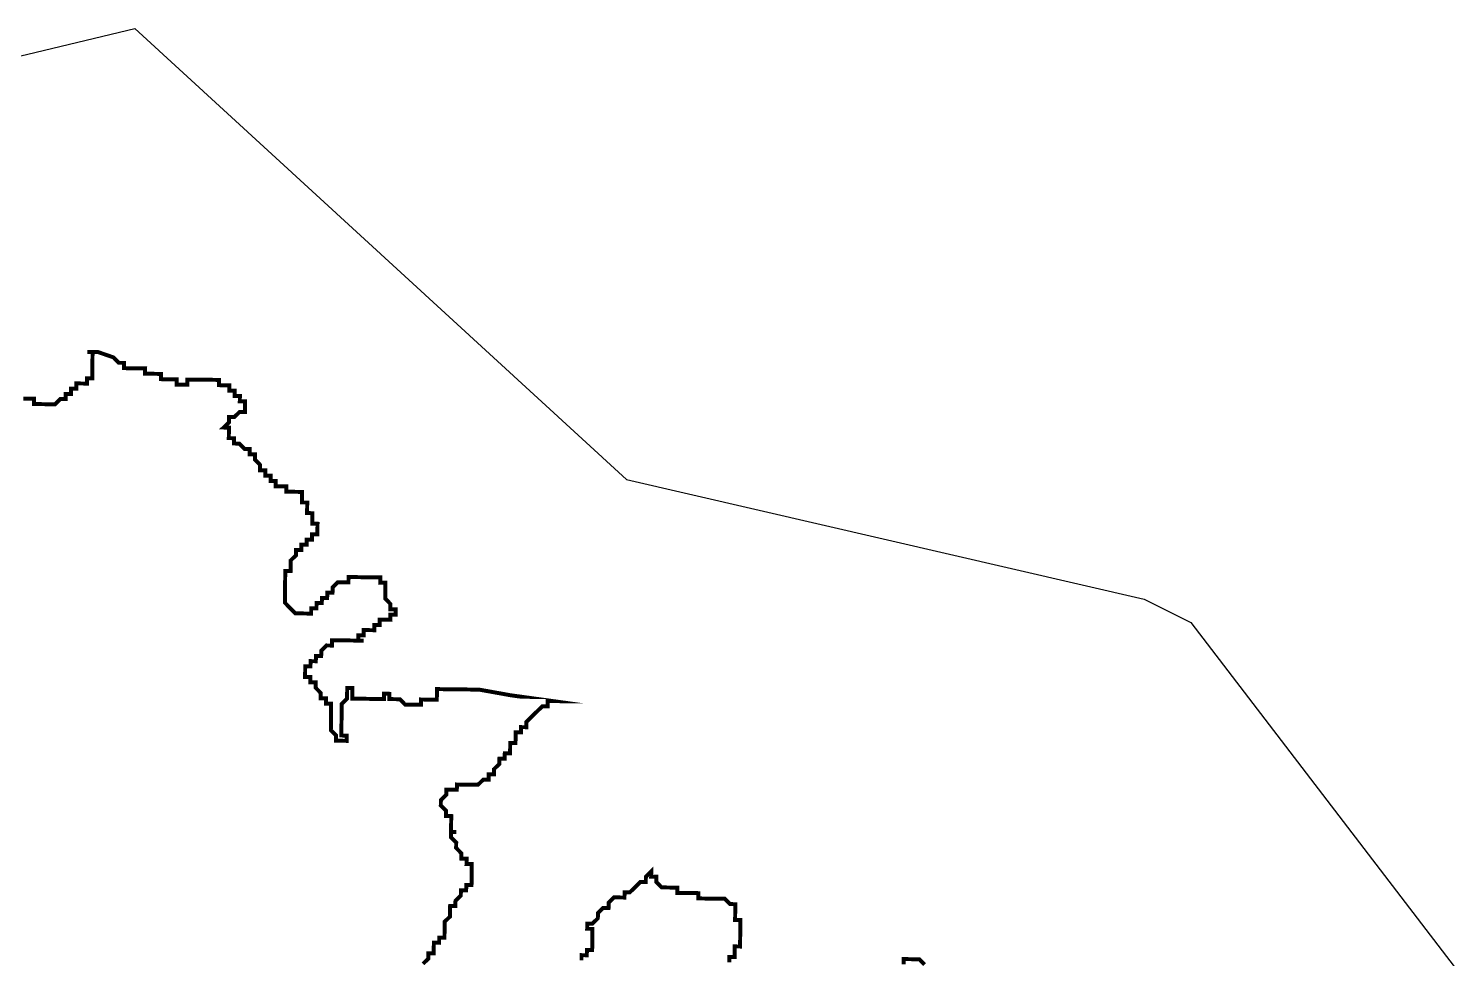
# Model space of a CAD drawing. Header units: metres. Extents: x 258845 to 261959, y 2180031 to 2183042.
# Drawn here: x 259470 to 260542, y 2182344 to 2183042 of the extents above; entities that cross this region are included whole.
import ezdxf

# ---------------------------------------------------------------- set-up
doc = ezdxf.new("R2010")
doc.units = ezdxf.units.M
doc.layers.add('HAZARDS LINE', color=1, linetype='Continuous')
doc.layers.add('village', color=3, linetype='Continuous')

msp = doc.modelspace()

# ---------------------------------------------------------------- linework, layer by layer
at = {"layer": 'HAZARDS LINE', "lineweight": 18}
for points in [[(259766.1107495129, 2182340.036055088, 2.974466675735564, 2.974466675735564, 0), (259770.1246092618, 2182343.953521013, 2.974466675735564, 2.974466675735564, 0), (259770.173140794, 2182347.919510126, 2.974466675735564, 2.974466675735564, 0), (259774.1384689808, 2182347.8709867, 2.974466675735564, 2.974466675735564, 0), (259774.1870005131, 2182351.836975574, 2.974466675735564, 2.974466675735564, 0), (259774.2355320752, 2182355.802964926, 2.974466675735564, 2.974466675735564, 0), (259778.200942874, 2182355.754440546, 2.974466675735564, 2.974466675735564, 0), (259778.2494744062, 2182359.720429659, 2.974466675735564, 2.974466675735564, 0), (259782.2148026228, 2182359.671905994, 2.974466675735564, 2.974466675735564, 0), (259782.2633341551, 2182363.637895107, 2.974466675735564, 2.974466675735564, 0), (259782.3118657172, 2182367.60388422, 2.974466675735564, 2.974466675735564, 0), (259782.3603972495, 2182371.569873333, 2.974466675735564, 2.974466675735564, 0), (259786.3743395805, 2182375.487338066, 2.974466675735564, 2.974466675735564, 0), (259786.4228711426, 2182379.453327179, 2.974466675735564, 2.974466675735564, 0), (259786.4714026749, 2182383.41931653, 2.974466675735564, 2.974466675735564, 0), (259790.4367308915, 2182383.370793104, 2.974466675735564, 2.974466675735564, 0), (259790.4852624238, 2182387.336782217, 2.974466675735564, 2.974466675735564, 0), (259794.4991221726, 2182391.254247665, 2.974466675735564, 2.974466675735564, 0), (259794.5476537049, 2182395.220237017, 2.974466675735564, 2.974466675735564, 0), (259798.5130645335, 2182395.171712637, 2.974466675735564, 2.974466675735564, 0), (259798.5615960956, 2182399.13770175, 2.974466675735564, 2.974466675735564, 0), (259802.5269242823, 2182399.089178085, 2.974466675735564, 2.974466675735564, 0), (259802.5754558146, 2182403.055167198, 2.974466675735564, 2.974466675735564, 0), (259802.672518909, 2182410.987145424, 2.974466675735564, 2.974466675735564, 0), (259802.7210504413, 2182414.953134537, 2.974466675735564, 2.974466675735564, 0), (259798.7557222545, 2182415.001658201, 2.974466675735564, 2.974466675735564, 0), (259798.8042537868, 2182418.967647314, 2.974466675735564, 2.974466675735564, 0), (259794.8388429582, 2182419.016171694, 2.974466675735564, 2.974466675735564, 0), (259794.8873745203, 2182422.982161045, 2.974466675735564, 2.974466675735564, 0), (259790.9705778658, 2182426.996673584, 2.974466675735564, 2.974466675735564, 0), (259791.0191093981, 2182430.962662458, 2.974466675735564, 2.974466675735564, 0), (259787.1023127437, 2182434.977175236, 2.974466675735564, 2.974466675735564, 0), (259787.150844276, 2182438.943164349, 2.974466675735564, 2.974466675735564, 0), (259791.1161724925, 2182438.894640923, 2.974466675735564, 2.974466675735564, 0), (259787.150844276, 2182438.943164349, 2.974466675735564, 2.974466675735564, 0), (259787.199375838, 2182442.909153461, 2.974466675735564, 2.974466675735564, 0), (259787.2479073703, 2182446.875142574, 2.974466675735564, 2.974466675735564, 0), (259787.2964389026, 2182450.841131687, 2.974466675735564, 2.974466675735564, 0), (259783.3310281038, 2182450.889656067, 2.974466675735564, 2.974466675735564, 0), (259783.3795596659, 2182454.85564518, 2.974466675735564, 2.974466675735564, 0), (259779.4627629817, 2182458.870157957, 2.974466675735564, 2.974466675735564, 0), (259779.5112945139, 2182462.836147308, 2.974466675735564, 2.974466675735564, 0), (259783.5251542926, 2182466.753612757, 2.974466675735564, 2.974466675735564, 0), (259783.5736868382, 2182470.719684601, 2.974466675735564, 2.974466675735564, 0), (259787.5390976369, 2182470.671160221, 2.974466675735564, 2.974466675735564, 0), (259791.5044258535, 2182470.622636795, 2.974466675735564, 2.974466675735564, 0), (259791.5529573858, 2182474.588625669, 2.974466675735564, 2.974466675735564, 0), (259795.5182855725, 2182474.540102243, 2.974466675735564, 2.974466675735564, 0), (259799.4836964011, 2182474.491577864, 2.974466675735564, 2.974466675735564, 0), (259803.4490245879, 2182474.443054199, 2.974466675735564, 2.974466675735564, 0), (259807.4144353569, 2182474.394529819, 2.974466675735564, 2.974466675735564, 0), (259811.4282951355, 2182478.311995506, 2.974466675735564, 2.974466675735564, 0), (259815.3936233222, 2182478.26347208, 2.974466675735564, 2.974466675735564, 0), (259815.4421548545, 2182482.229461432, 2.974466675735564, 2.974466675735564, 0), (259819.4075656831, 2182482.180936813, 2.974466675735564, 2.974466675735564, 0), (259819.4560972154, 2182486.146925688, 2.974466675735564, 2.974466675735564, 0), (259823.4699569643, 2182490.064391613, 2.974466675735564, 2.974466675735564, 0), (259823.5184884965, 2182494.030380726, 2.974466675735564, 2.974466675735564, 0), (259827.4838992953, 2182493.981856346, 2.974466675735564, 2.974466675735564, 0), (259827.5324308574, 2182497.947845221, 2.974466675735564, 2.974466675735564, 0), (259831.497759074, 2182497.899321795, 2.974466675735564, 2.974466675735564, 0), (259831.5462906063, 2182501.865311146, 2.974466675735564, 2.974466675735564, 0), (259831.5948221385, 2182505.831300259, 2.974466675735564, 2.974466675735564, 0), (259835.5601503253, 2182505.782776833, 2.974466675735564, 2.974466675735564, 0), (259835.6086818874, 2182509.748766184, 2.974466675735564, 2.974466675735564, 0), (259835.6572134197, 2182513.714755058, 2.974466675735564, 2.974466675735564, 0), (259839.6226242483, 2182513.66623044, 2.974466675735564, 2.974466675735564, 0), (259839.6711557806, 2182517.632219553, 2.974466675735564, 2.974466675735564, 0), (259843.6364839375, 2182517.583696127, 2.974466675735564, 2.974466675735564, 0), (259843.6850154996, 2182521.549685478, 2.974466675735564, 2.974466675735564, 0), (259847.6989578307, 2182525.467149973, 2.974466675735564, 2.974466675735564, 0), (259851.7128175795, 2182529.384615898, 2.974466675735564, 2.974466675735564, 0), (259855.7266773283, 2182533.302081585, 2.974466675735564, 2.974466675735564, 0), (259859.6920881569, 2182533.253556967, 2.974466675735564, 2.974466675735564, 0), (259859.7406196892, 2182537.219545841, 2.974466675735564, 2.974466675735564, 0), (259863.705947876, 2182537.171022415, 2.974466675735564, 2.974466675735564, 0), (259832.0316060483, 2182541.525202513, 2.974466675735564, 2.974466675735564, 0), (259808.2880031466, 2182545.782334328, 2.974466675735564, 2.974466675735564, 0), (259804.3225923777, 2182545.830858707, 2.974466675735564, 2.974466675735564, 0), (259800.3572641909, 2182545.879382372, 2.974466675735564, 2.974466675735564, 0), (259796.3918533623, 2182545.927906752, 2.974466675735564, 2.974466675735564, 0), (259792.4265251756, 2182545.976430178, 2.974466675735564, 2.974466675735564, 0), (259788.461196959, 2182546.024953604, 2.974466675735564, 2.974466675735564, 0), (259784.4957861602, 2182546.073477983, 2.974466675735564, 2.974466675735564, 0), (259780.5304579437, 2182546.122001648, 2.974466675735564, 2.974466675735564, 0), (259776.5650471449, 2182546.170526028, 2.974466675735564, 2.974466675735564, 0), (259776.5165156126, 2182542.204536915, 2.974466675735564, 2.974466675735564, 0), (259776.4679840505, 2182538.238547564, 2.974466675735564, 2.974466675735564, 0), (259772.5026558638, 2182538.28707099, 2.974466675735564, 2.974466675735564, 0), (259768.537327677, 2182538.335594416, 2.974466675735564, 2.974466675735564, 0), (259764.5719168782, 2182538.384119034, 2.974466675735564, 2.974466675735564, 0), (259764.5233853459, 2182534.418130159, 2.974466675735564, 2.974466675735564, 0), (259760.5580571294, 2182534.466653585, 2.974466675735564, 2.974466675735564, 0), (259756.5927289426, 2182534.515177011, 2.974466675735564, 2.974466675735564, 0), (259752.6273181438, 2182534.563701391, 2.974466675735564, 2.974466675735564, 0), (259748.7105214596, 2182538.578213692, 2.974466675735564, 2.974466675735564, 0), (259744.7451106608, 2182538.62673831, 2.974466675735564, 2.974466675735564, 0), (259740.7797824442, 2182538.675261736, 2.974466675735564, 2.974466675735564, 0), (259740.8283140063, 2182542.641251087, 2.974466675735564, 2.974466675735564, 0), (259736.8629858196, 2182542.689774513, 2.974466675735564, 2.974466675735564, 0), (259736.8144542575, 2182538.723785162, 2.974466675735564, 2.974466675735564, 0), (259732.8490434885, 2182538.772309542, 2.974466675735564, 2.974466675735564, 0), (259728.8837152719, 2182538.820832968, 2.974466675735564, 2.974466675735564, 0), (259724.9183044732, 2182538.869357586, 2.974466675735564, 2.974466675735564, 0), (259720.9529762566, 2182538.917881012, 2.974466675735564, 2.974466675735564, 0), (259716.9876480699, 2182538.966404438, 2.974466675735564, 2.974466675735564, 0), (259713.0222372711, 2182539.014928818, 2.974466675735564, 2.974466675735564, 0), (259713.0707688332, 2182542.980918169, 2.974466675735564, 2.974466675735564, 0), (259713.1193003654, 2182546.946907282, 2.974466675735564, 2.974466675735564, 0), (259709.1539721489, 2182546.995430946, 2.974466675735564, 2.974466675735564, 0), (259709.1054406166, 2182543.029441833, 2.974466675735564, 2.974466675735564, 0), (259709.0569090545, 2182539.063452482, 2.974466675735564, 2.974466675735564, 0), (259705.0429667234, 2182535.145987988, 2.974466675735564, 2.974466675735564, 0), (259704.9944351614, 2182531.179998875, 2.974466675735564, 2.974466675735564, 0), (259704.9459036291, 2182527.214009523, 2.974466675735564, 2.974466675735564, 0), (259704.8973720968, 2182523.248020649, 2.974466675735564, 2.974466675735564, 0), (259704.8488405347, 2182519.282031298, 2.974466675735564, 2.974466675735564, 0), (259704.8003090024, 2182515.316042185, 2.974466675735564, 2.974466675735564, 0), (259704.7517774701, 2182511.35005331, 2.974466675735564, 2.974466675735564, 0), (259708.7171882689, 2182511.301528931, 2.974466675735564, 2.974466675735564, 0), (259708.6686567068, 2182507.335539579, 2.974466675735564, 2.974466675735564, 0), (259704.703245908, 2182507.384063959, 2.974466675735564, 2.974466675735564, 0), (259700.7379176915, 2182507.432587385, 2.974466675735564, 2.974466675735564, 0), (259700.7864492536, 2182511.398576736, 2.974466675735564, 2.974466675735564, 0), (259696.8696526289, 2182515.413089037, 2.974466675735564, 2.974466675735564, 0), (259696.9181841612, 2182519.37907815, 2.974466675735564, 2.974466675735564, 0), (259697.0152472556, 2182527.311056376, 2.974466675735564, 2.974466675735564, 0), (259697.0637787879, 2182531.277045727, 2.974466675735564, 2.974466675735564, 0), (259697.1123103499, 2182535.24303484, 2.974466675735564, 2.974466675735564, 0), (259693.1468995512, 2182535.291559219, 2.974466675735564, 2.974466675735564, 0), (259693.1954310834, 2182539.257548094, 2.974466675735564, 2.974466675735564, 0), (259689.2301028669, 2182539.306071758, 2.974466675735564, 2.974466675735564, 0), (259689.278634429, 2182543.27206111, 2.974466675735564, 2.974466675735564, 0), (259685.3617551625, 2182547.286574602, 2.974466675735564, 2.974466675735564, 0), (259685.4102866948, 2182551.252563715, 2.974466675735564, 2.974466675735564, 0), (259681.4449584782, 2182551.301087141, 2.974466675735564, 2.974466675735564, 0), (259681.4934900403, 2182555.267076254, 2.974466675735564, 2.974466675735564, 0), (259677.5281618536, 2182555.31559968, 2.974466675735564, 2.974466675735564, 0), (259677.5766933858, 2182559.281588793, 2.974466675735564, 2.974466675735564, 0), (259677.6252249181, 2182563.247578144, 2.974466675735564, 2.974466675735564, 0), (259681.5905531049, 2182563.199054718, 2.974466675735564, 2.974466675735564, 0), (259681.639084667, 2182567.165043592, 2.974466675735564, 2.974466675735564, 0), (259685.6044128835, 2182567.116520166, 2.974466675735564, 2.974466675735564, 0), (259685.6529444158, 2182571.082509518, 2.974466675735564, 2.974466675735564, 0), (259689.6183552146, 2182571.033985138, 2.974466675735564, 2.974466675735564, 0), (259689.6668867767, 2182574.999974251, 2.974466675735564, 2.974466675735564, 0), (259693.6807465255, 2182578.917439461, 2.974466675735564, 2.974466675735564, 0), (259697.6461573243, 2182578.868915081, 2.974466675735564, 2.974466675735564, 0), (259697.6946888566, 2182582.834904432, 2.974466675735564, 2.974466675735564, 0), (259701.6600170135, 2182582.786381006, 2.974466675735564, 2.974466675735564, 0), (259705.6253452301, 2182582.73785758, 2.974466675735564, 2.974466675735564, 0), (259709.5907560289, 2182582.6893332, 2.974466675735564, 2.974466675735564, 0), (259713.5560842454, 2182582.640809536, 2.974466675735564, 2.974466675735564, 0), (259717.5214950442, 2182582.592285156, 2.974466675735564, 2.974466675735564, 0), (259721.486823231, 2182582.54376173, 2.974466675735564, 2.974466675735564, 0), (259717.5214950442, 2182582.592285156, 2.974466675735564, 2.974466675735564, 0), (259717.5700266063, 2182586.558274269, 2.974466675735564, 2.974466675735564, 0), (259721.5353547931, 2182586.509750843, 2.974466675735564, 2.974466675735564, 0), (259721.5838863254, 2182590.475739956, 2.974466675735564, 2.974466675735564, 0), (259725.5492145419, 2182590.42721653, 2.974466675735564, 2.974466675735564, 0), (259729.5146253407, 2182590.378691912, 2.974466675735564, 2.974466675735564, 0), (259729.563156873, 2182594.344681025, 2.974466675735564, 2.974466675735564, 0), (259733.5284850895, 2182594.296157598, 2.974466675735564, 2.974466675735564, 0), (259733.5770166516, 2182598.262146711, 2.974466675735564, 2.974466675735564, 0), (259737.5424274206, 2182598.213622332, 2.974466675735564, 2.974466675735564, 0), (259741.5077556074, 2182598.165098906, 2.974466675735564, 2.974466675735564, 0), (259741.5562871397, 2182602.131088257, 2.974466675735564, 2.974466675735564, 0), (259745.5216153562, 2182602.082564831, 2.974466675735564, 2.974466675735564, 0), (259745.5701468885, 2182606.048553705, 2.974466675735564, 2.974466675735564, 0), (259741.6048186719, 2182606.097077131, 2.974466675735564, 2.974466675735564, 0), (259741.653350234, 2182610.063066483, 2.974466675735564, 2.974466675735564, 0), (259737.7365535796, 2182614.077579021, 2.974466675735564, 2.974466675735564, 0), (259737.7850851119, 2182618.043567896, 2.974466675735564, 2.974466675735564, 0), (259737.8336166739, 2182622.009557247, 2.974466675735564, 2.974466675735564, 0), (259737.8821482062, 2182625.97554636, 2.974466675735564, 2.974466675735564, 0), (259733.9167374372, 2182626.02407074, 2.974466675735564, 2.974466675735564, 0), (259733.9652689993, 2182629.990059853, 2.974466675735564, 2.974466675735564, 0), (259729.9999407828, 2182630.038583279, 2.974466675735564, 2.974466675735564, 0), (259726.0345299542, 2182630.087107897, 2.974466675735564, 2.974466675735564, 0), (259722.0692017376, 2182630.135631323, 2.974466675735564, 2.974466675735564, 0), (259718.1038735807, 2182630.184154749, 2.974466675735564, 2.974466675735564, 0), (259714.1384627521, 2182630.232679129, 2.974466675735564, 2.974466675735564, 0), (259710.1731345356, 2182630.281202793, 2.974466675735564, 2.974466675735564, 0), (259710.1246030033, 2182626.31521368, 2.974466675735564, 2.974466675735564, 0), (259706.1591922045, 2182626.36373806, 2.974466675735564, 2.974466675735564, 0), (259702.1938639879, 2182626.412261486, 2.974466675735564, 2.974466675735564, 0), (259698.1800042987, 2182622.494795799, 2.974466675735564, 2.974466675735564, 0), (259698.1314727366, 2182618.528806448, 2.974466675735564, 2.974466675735564, 0), (259694.1660619378, 2182618.577330828, 2.974466675735564, 2.974466675735564, 0), (259694.1175304055, 2182614.611341953, 2.974466675735564, 2.974466675735564, 0), (259690.152202189, 2182614.659865618, 2.974466675735564, 2.974466675735564, 0), (259690.1036706567, 2182610.693876505, 2.974466675735564, 2.974466675735564, 0), (259686.1382598579, 2182610.742400885, 2.974466675735564, 2.974466675735564, 0), (259686.0897282958, 2182606.776411533, 2.974466675735564, 2.974466675735564, 0), (259682.1244000793, 2182606.824934959, 2.974466675735564, 2.974466675735564, 0), (259682.075868547, 2182602.858946085, 2.974466675735564, 2.974466675735564, 0), (259678.1105403602, 2182602.907469511, 2.974466675735564, 2.974466675735564, 0), (259674.1451295316, 2182602.955994129, 2.974466675735564, 2.974466675735564, 0), (259670.1798013449, 2182603.004517555, 2.974466675735564, 2.974466675735564, 0), (259666.2629220784, 2182607.019030809, 2.974466675735564, 2.974466675735564, 0), (259662.3461254239, 2182611.033543587, 2.974466675735564, 2.974466675735564, 0), (259662.3946569562, 2182614.9995327, 2.974466675735564, 2.974466675735564, 0), (259662.4431884885, 2182618.965521574, 2.974466675735564, 2.974466675735564, 0), (259662.4917200506, 2182622.931510925, 2.974466675735564, 2.974466675735564, 0), (259662.5402515829, 2182626.897500038, 2.974466675735564, 2.974466675735564, 0), (259662.5887831151, 2182630.863489151, 2.974466675735564, 2.974466675735564, 0), (259662.6373146772, 2182634.829478264, 2.974466675735564, 2.974466675735564, 0), (259666.6026428938, 2182634.780954838, 2.974466675735564, 2.974466675735564, 0), (259666.6511744261, 2182638.746943951, 2.974466675735564, 2.974466675735564, 0), (259666.6997059882, 2182642.712933302, 2.974466675735564, 2.974466675735564, 0), (259670.7136483192, 2182646.630397797, 2.974466675735564, 2.974466675735564, 0), (259670.7621798515, 2182650.596387148, 2.974466675735564, 2.974466675735564, 0), (259674.7275080383, 2182650.547863722, 2.974466675735564, 2.974466675735564, 0), (259674.7760396004, 2182654.513852835, 2.974466675735564, 2.974466675735564, 0), (259678.741450429, 2182654.465328217, 2.974466675735564, 2.974466675735564, 0), (259678.7899819613, 2182658.431317091, 2.974466675735564, 2.974466675735564, 0), (259682.755310148, 2182658.382793665, 2.974466675735564, 2.974466675735564, 0), (259682.8038416803, 2182662.348783016, 2.974466675735564, 2.974466675735564, 0), (259686.7691698968, 2182662.30025959, 2.974466675735564, 2.974466675735564, 0), (259686.8177014589, 2182666.266248703, 2.974466675735564, 2.974466675735564, 0), (259686.8662329912, 2182670.232237816, 2.974466675735564, 2.974466675735564, 0), (259682.9009047747, 2182670.280761242, 2.974466675735564, 2.974466675735564, 0), (259682.9494363368, 2182674.246750355, 2.974466675735564, 2.974466675735564, 0), (259682.997967869, 2182678.212739468, 2.974466675735564, 2.974466675735564, 0), (259679.0326396823, 2182678.261262894, 2.974466675735564, 2.974466675735564, 0), (259679.0811712146, 2182682.227252245, 2.974466675735564, 2.974466675735564, 0), (259679.1297027767, 2182686.193241119, 2.974466675735564, 2.974466675735564, 0), (259675.1642919481, 2182686.241765738, 2.974466675735564, 2.974466675735564, 0), (259675.2128234804, 2182690.207755089, 2.974466675735564, 2.974466675735564, 0), (259675.2613550127, 2182694.173744202, 2.974466675735564, 2.974466675735564, 0), (259671.2960268259, 2182694.222267628, 2.974466675735564, 2.974466675735564, 0), (259667.3306160271, 2182694.270792007, 2.974466675735564, 2.974466675735564, 0), (259663.3652878106, 2182694.319315434, 2.974466675735564, 2.974466675735564, 0), (259663.4138193727, 2182698.285304308, 2.974466675735564, 2.974466675735564, 0), (259659.4484912157, 2182698.333827734, 2.974466675735564, 2.974466675735564, 0), (259655.4830803871, 2182698.382352352, 2.974466675735564, 2.974466675735564, 0), (259655.5316119194, 2182702.348341703, 2.974466675735564, 2.974466675735564, 0), (259651.5662837327, 2182702.396865129, 2.974466675735564, 2.974466675735564, 0), (259651.6148152649, 2182706.362854242, 2.974466675735564, 2.974466675735564, 0), (259647.649404496, 2182706.411378622, 2.974466675735564, 2.974466675735564, 0), (259647.6979360282, 2182710.377367735, 2.974466675735564, 2.974466675735564, 0), (259643.7326078117, 2182710.425891161, 2.974466675735564, 2.974466675735564, 0), (259643.781139344, 2182714.391880274, 2.974466675735564, 2.974466675735564, 0), (259639.8643427193, 2182718.406392813, 2.974466675735564, 2.974466675735564, 0), (259639.9128742516, 2182722.372382164, 2.974466675735564, 2.974466675735564, 0), (259635.947463423, 2182722.420906782, 2.974466675735564, 2.974466675735564, 0), (259635.9959949553, 2182726.386895657, 2.974466675735564, 2.974466675735564, 0), (259632.0306667686, 2182726.435419083, 2.974466675735564, 2.974466675735564, 0), (259628.1137875021, 2182730.449932814, 2.974466675735564, 2.974466675735564, 0), (259624.1484593451, 2182730.49845624, 2.974466675735564, 2.974466675735564, 0), (259624.1969908774, 2182734.464445353, 2.974466675735564, 2.974466675735564, 0), (259620.2316626906, 2182734.512968779, 2.974466675735564, 2.974466675735564, 0), (259620.2801942229, 2182738.478957653, 2.974466675735564, 2.974466675735564, 0), (259620.328725785, 2182742.444947004, 2.974466675735564, 2.974466675735564, 0), (259616.3633149564, 2182742.493471622, 2.974466675735564, 2.974466675735564, 0), (259620.3772573173, 2182746.410936117, 2.974466675735564, 2.974466675735564, 0), (259620.4257888496, 2182750.37692523, 2.974466675735564, 2.974466675735564, 0), (259624.3911170363, 2182750.328401804, 2.974466675735564, 2.974466675735564, 0), (259628.4049777687, 2182754.245949984, 2.974466675735564, 2.974466675735564, 0), (259632.3703885972, 2182754.197425604, 2.974466675735564, 2.974466675735564, 0), (259632.4189201295, 2182758.163414955, 2.974466675735564, 2.974466675735564, 0), (259632.4674516618, 2182762.129404068, 2.974466675735564, 2.974466675735564, 0), (259628.5020408332, 2182762.177928448, 2.974466675735564, 2.974466675735564, 0), (259628.5505723953, 2182766.143917799, 2.974466675735564, 2.974466675735564, 0), (259624.5852442384, 2182766.192441225, 2.974466675735564, 2.974466675735564, 0), (259624.6337757707, 2182770.158430099, 2.974466675735564, 2.974466675735564, 0), (259620.6684475839, 2182770.206953526, 2.974466675735564, 2.974466675735564, 0), (259620.716979146, 2182774.172942638, 2.974466675735564, 2.974466675735564, 0), (259616.7515683174, 2182774.221467257, 2.974466675735564, 2.974466675735564, 0), (259612.7862401307, 2182774.269990683, 2.974466675735564, 2.974466675735564, 0), (259612.834771663, 2182778.235980034, 2.974466675735564, 2.974466675735564, 0), (259608.8693608642, 2182778.284504414, 2.974466675735564, 2.974466675735564, 0), (259604.9040326476, 2182778.33302784, 2.974466675735564, 2.974466675735564, 0), (259600.9387044609, 2182778.381551504, 2.974466675735564, 2.974466675735564, 0), (259596.9732936323, 2182778.430075884, 2.974466675735564, 2.974466675735564, 0), (259593.0079654455, 2182778.47859931, 2.974466675735564, 2.974466675735564, 0), (259589.0425546169, 2182778.52712369, 2.974466675735564, 2.974466675735564, 0), (259588.9940230846, 2182774.561134338, 2.974466675735564, 2.974466675735564, 0), (259585.0286949277, 2182774.609658003, 2.974466675735564, 2.974466675735564, 0), (259581.0633667409, 2182774.658181429, 2.974466675735564, 2.974466675735564, 0), (259581.1118982732, 2182778.62417078, 2.974466675735564, 2.974466675735564, 0), (259577.1464874446, 2182778.67269516, 2.974466675735564, 2.974466675735564, 0), (259573.1811592579, 2182778.721218586, 2.974466675735564, 2.974466675735564, 0), (259569.2157484293, 2182778.769743204, 2.974466675735564, 2.974466675735564, 0), (259569.2642799616, 2182782.735732079, 2.974466675735564, 2.974466675735564, 0), (259565.2989517748, 2182782.784255505, 2.974466675735564, 2.974466675735564, 0), (259561.3336235881, 2182782.832778931, 2.974466675735564, 2.974466675735564, 0), (259557.3682127595, 2182782.88130331, 2.974466675735564, 2.974466675735564, 0), (259557.4167443216, 2182786.847292423, 2.974466675735564, 2.974466675735564, 0), (259553.4514161646, 2182786.895815849, 2.974466675735564, 2.974466675735564, 0), (259549.486005336, 2182786.944340467, 2.974466675735564, 2.974466675735564, 0), (259545.5206771493, 2182786.992863894, 2.974466675735564, 2.974466675735564, 0), (259541.5553489625, 2182787.04138732, 2.974466675735564, 2.974466675735564, 0), (259541.6038804948, 2182791.007376671, 2.974466675735564, 2.974466675735564, 0), (259537.6384696662, 2182791.055901051, 2.974466675735564, 2.974466675735564, 0), (259533.7216730118, 2182795.070413351, 2.974466675735564, 2.974466675735564, 0), (259521.8741373718, 2182799.181974173, 2.974466675735564, 2.974466675735564, 0), (259513.9433983862, 2182799.279021978, 2.974466675735564, 2.974466675735564, 0), (259517.9087265432, 2182799.230498552, 2.974466675735564, 2.974466675735564, 0), (259517.8601949811, 2182795.264509201, 2.974466675735564, 2.974466675735564, 0), (259517.8116634488, 2182791.298520327, 2.974466675735564, 2.974466675735564, 0), (259517.7631319165, 2182787.332530975, 2.974466675735564, 2.974466675735564, 0), (259517.7146003544, 2182783.366541862, 2.974466675735564, 2.974466675735564, 0), (259517.6660688221, 2182779.400552988, 2.974466675735564, 2.974466675735564, 0), (259513.7007406652, 2182779.449076414, 2.974466675735564, 2.974466675735564, 0), (259513.6522091329, 2182775.483087063, 2.974466675735564, 2.974466675735564, 0), (259509.6867983043, 2182775.531611681, 2.974466675735564, 2.974466675735564, 0), (259505.7214701176, 2182775.580135107, 2.974466675735564, 2.974466675735564, 0), (259505.6729385555, 2182771.614145994, 2.974466675735564, 2.974466675735564, 0), (259501.7076103687, 2182771.66266942, 2.974466675735564, 2.974466675735564, 0), (259501.6590788364, 2182767.696680546, 2.974466675735564, 2.974466675735564, 0), (259497.6936680079, 2182767.745204926, 2.974466675735564, 2.974466675735564, 0), (259497.6451364458, 2182763.779215574, 2.974466675735564, 2.974466675735564, 0), (259493.6798082888, 2182763.827739239, 2.974466675735564, 2.974466675735564, 0), (259489.6658658981, 2182759.910274506, 2.974466675735564, 2.974466675735564, 0), (259485.7005377114, 2182759.958797932, 2.974466675735564, 2.974466675735564, 0), (259481.7352094948, 2182760.007321358, 2.974466675735564, 2.974466675735564, 0), (259477.7697987258, 2182760.055845737, 2.974466675735564, 2.974466675735564, 0), (259473.8044705391, 2182760.104369402, 2.974466675735564, 2.974466675735564, 0), (259473.8530021012, 2182764.070358515, 2.974466675735564, 2.974466675735564, 0), (259469.8875912726, 2182764.118882895, 2.974466675735564, 2.974466675735564, 0), (259465.922263056, 2182764.167406321, 2.974466675735564, 2.974466675735564, 0)], [(259996.15021649, 2182341.187660933, 2.974466675735564, 2.974466675735564, 0), (259996.1987480223, 2182345.153650045, 2.974466675735564, 2.974466675735564, 0), (260000.1640762091, 2182345.105126381, 2.974466675735564, 2.974466675735564, 0), (260000.2126077414, 2182349.071115255, 2.974466675735564, 2.974466675735564, 0), (260000.2611393034, 2182353.037104607, 2.974466675735564, 2.974466675735564, 0), (260004.226550132, 2182352.988580227, 2.974466675735564, 2.974466675735564, 0), (260004.2750816643, 2182356.95456934, 2.974466675735564, 2.974466675735564, 0), (260004.3236131966, 2182360.920558453, 2.974466675735564, 2.974466675735564, 0), (260004.3721447587, 2182364.886547565, 2.974466675735564, 2.974466675735564, 0), (260004.420676291, 2182368.852536678, 2.974466675735564, 2.974466675735564, 0), (260004.4692078233, 2182372.818525791, 2.974466675735564, 2.974466675735564, 0), (260000.5037969947, 2182372.867050171, 2.974466675735564, 2.974466675735564, 0), (260000.6008600891, 2182380.799028635, 2.974466675735564, 2.974466675735564, 0), (260000.6493916214, 2182384.765017748, 2.974466675735564, 2.974466675735564, 0), (259996.6840634644, 2182384.813541412, 2.974466675735564, 2.974466675735564, 0), (259992.7671841681, 2182388.828054667, 2.974466675735564, 2.974466675735564, 0), (259988.8018559813, 2182388.876578093, 2.974466675735564, 2.974466675735564, 0), (259984.8365278244, 2182388.925101519, 2.974466675735564, 2.974466675735564, 0), (259980.8711169958, 2182388.973626137, 2.974466675735564, 2.974466675735564, 0), (259976.9057888091, 2182389.022149563, 2.974466675735564, 2.974466675735564, 0), (259972.9403779805, 2182389.070673943, 2.974466675735564, 2.974466675735564, 0), (259972.9889095128, 2182393.036663294, 2.974466675735564, 2.974466675735564, 0), (259969.023581326, 2182393.08518672, 2.974466675735564, 2.974466675735564, 0), (259965.0582531393, 2182393.133710146, 2.974466675735564, 2.974466675735564, 0), (259961.0928423107, 2182393.182234764, 2.974466675735564, 2.974466675735564, 0), (259957.1275141239, 2182393.23075819, 2.974466675735564, 2.974466675735564, 0), (259957.176045686, 2182397.196747303, 2.974466675735564, 2.974466675735564, 0), (259953.2106348574, 2182397.245271683, 2.974466675735564, 2.974466675735564, 0), (259949.2453067005, 2182397.293795109, 2.974466675735564, 2.974466675735564, 0), (259945.2799785137, 2182397.342318535, 2.974466675735564, 2.974466675735564, 0), (259941.3630992174, 2182401.356832266, 2.974466675735564, 2.974466675735564, 0), (259941.4116307497, 2182405.322821379, 2.974466675735564, 2.974466675735564, 0), (259937.446302563, 2182405.371344805, 2.974466675735564, 2.974466675735564, 0), (259937.494834125, 2182409.337333918, 2.974466675735564, 2.974466675735564, 0), (259933.4808917344, 2182405.419869184, 2.974466675735564, 2.974466675735564, 0), (259933.4323602021, 2182401.453880072, 2.974466675735564, 2.974466675735564, 0), (259929.4670320153, 2182401.502403498, 2.974466675735564, 2.974466675735564, 0), (259925.4531722963, 2182397.584937811, 2.974466675735564, 2.974466675735564, 0), (259921.4392299056, 2182393.667473316, 2.974466675735564, 2.974466675735564, 0), (259917.4739017189, 2182393.715996742, 2.974466675735564, 2.974466675735564, 0), (259917.4253701866, 2182389.750007391, 2.974466675735564, 2.974466675735564, 0), (259913.4599593878, 2182389.798531771, 2.974466675735564, 2.974466675735564, 0), (259909.494631201, 2182389.847055197, 2.974466675735564, 2.974466675735564, 0), (259905.4807714522, 2182385.929589987, 2.974466675735564, 2.974466675735564, 0), (259905.4322399199, 2182381.963600874, 2.974466675735564, 2.974466675735564, 0), (259901.4668290913, 2182382.012125254, 2.974466675735564, 2.974466675735564, 0), (259897.4529693723, 2182378.094659328, 2.974466675735564, 2.974466675735564, 0), (259897.4044378102, 2182374.128670216, 2.974466675735564, 2.974466675735564, 0), (259893.3904954493, 2182370.211205482, 2.974466675735564, 2.974466675735564, 0), (259889.4251672626, 2182370.259729147, 2.974466675735564, 2.974466675735564, 0), (259889.3766357303, 2182366.293740034, 2.974466675735564, 2.974466675735564, 0), (259893.341963917, 2182366.24521637, 2.974466675735564, 2.974466675735564, 0), (259893.2934323549, 2182362.279227257, 2.974466675735564, 2.974466675735564, 0), (259893.2449008226, 2182358.313238144, 2.974466675735564, 2.974466675735564, 0), (259893.1963692904, 2182354.347249031, 2.974466675735564, 2.974466675735564, 0), (259893.1478377283, 2182350.38125968, 2.974466675735564, 2.974466675735564, 0), (259889.1825095415, 2182350.429783344, 2.974466675735564, 2.974466675735564, 0), (259889.1339780092, 2182346.46379447, 2.974466675735564, 2.974466675735564, 0), (259885.1686497927, 2182346.512317896, 2.974466675735564, 2.974466675735564, 0), (259885.1201182306, 2182342.546328783, 2.974466675735564, 2.974466675735564, 0)], [(260142.8685162961, 2182339.39227891, 2.974466675735564, 2.974466675735564, 0), (260138.9517196119, 2182343.406791449, 2.974466675735564, 2.974466675735564, 0), (260134.9863914549, 2182343.455314875, 2.974466675735564, 2.974466675735564, 0), (260131.0209806561, 2182343.503839254, 2.974466675735564, 2.974466675735564, 0), (260127.0556524396, 2182343.55236268, 2.974466675735564, 2.974466675735564, 0), (260127.0071208775, 2182339.586373568, 2.974466675735564, 2.974466675735564, 0)]]:
    msp.add_lwpolyline(points, format="xyseb", dxfattribs=at)
at = {"layer": 'village', "color": 3, "true_color": 0x00ff00}
msp.add_polyline3d([(260116.6236336424, 2180294.466500832, 0), (260036.4446893024, 2180250.443586306, 0), (260008.8784993953, 2180295.904722494, 0), (259939.7392342828, 2180554.946975599, 0), (259898.5051842274, 2180722.360856445, 0), (259846.3605764592, 2180953.816948838, 0), (259652.1093658863, 2181230.3076987, 0), (259469.6943184492, 2181499.756183197, 0), (259365.9645645409, 2181641.361735955, 0), (259209.9197596018, 2181863.276105656, 0), (258916.2553956952, 2182267.018109588, 0), (258882.9476220939, 2182670.846628663, 0), (258948.7895252684, 2182683.710901715, 0), (258844.865097777, 2182873.005921421, 0), (259549.5993880666, 2183041.907071977, 0), (259918.8140500195, 2182703.42933977, 0), (260307.6907520531, 2182613.772754274, 0), (260342.7253535299, 2182596.144694396, 0), (260587.1864977093, 2182277.083680562, 0)], dxfattribs=at)

doc.saveas('drawing.dxf')
